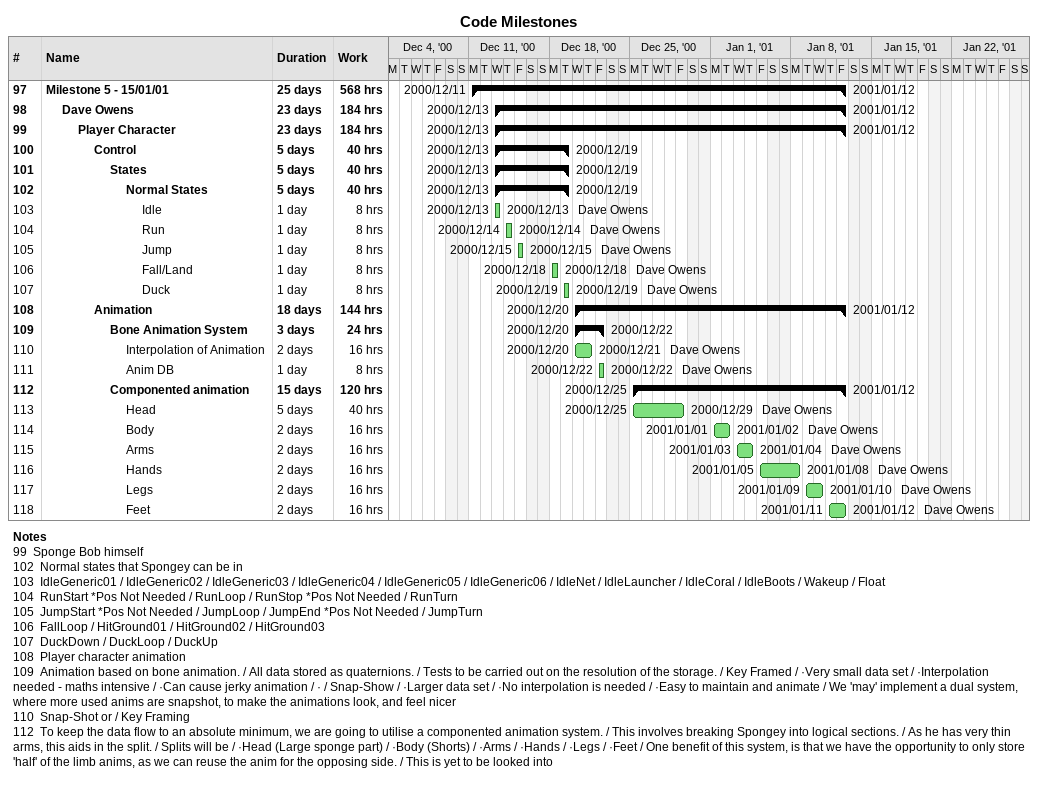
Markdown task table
Code Milestones

| ID | Level | Task | Duration | Start | Finish | Resources | Work (h) |
|---|---|---|---|---|---|---|---|
| 97 | 1 | **Milestone 5 - 15/01/01** | 25d | 2000-12-11 | 2001-01-12 |  | 568 |
| 98 | 2 | **Dave Owens** | 23d | 2000-12-13 | 2001-01-12 |  | 184 |
| 99 | 3 | **Player Character** | 23d | 2000-12-13 | 2001-01-12 |  | 184 |
| 100 | 4 | **Control** | 5d | 2000-12-13 | 2000-12-19 |  | 40 |
| 101 | 5 | **States** | 5d | 2000-12-13 | 2000-12-19 |  | 40 |
| 102 | 6 | **Normal States** | 5d | 2000-12-13 | 2000-12-19 |  | 40 |
| 103 | 7 | Idle | 1d | 2000-12-13 | 2000-12-13 | Dave Owens | 8 |
| 104 | 7 | Run | 1d | 2000-12-14 | 2000-12-14 | Dave Owens | 8 |
| 105 | 7 | Jump | 1d | 2000-12-15 | 2000-12-15 | Dave Owens | 8 |
| 106 | 7 | Fall/Land | 1d | 2000-12-18 | 2000-12-18 | Dave Owens | 8 |
| 107 | 7 | Duck | 1d | 2000-12-19 | 2000-12-19 | Dave Owens | 8 |
| 108 | 4 | **Animation** | 18d | 2000-12-20 | 2001-01-12 |  | 144 |
| 109 | 5 | **Bone Animation System** | 3d | 2000-12-20 | 2000-12-22 |  | 24 |
| 110 | 6 | Interpolation of Animation | 2d | 2000-12-20 | 2000-12-21 | Dave Owens | 16 |
| 111 | 6 | Anim DB | 1d | 2000-12-22 | 2000-12-22 | Dave Owens | 8 |
| 112 | 5 | **Componented animation** | 15d | 2000-12-25 | 2001-01-12 |  | 120 |
| 113 | 6 | Head | 5d | 2000-12-25 | 2000-12-29 | Dave Owens | 40 |
| 114 | 6 | Body | 2d | 2001-01-01 | 2001-01-02 | Dave Owens | 16 |
| 115 | 6 | Arms | 2d | 2001-01-03 | 2001-01-04 | Dave Owens | 16 |
| 116 | 6 | Hands | 2d | 2001-01-05 | 2001-01-08 | Dave Owens | 16 |
| 117 | 6 | Legs | 2d | 2001-01-09 | 2001-01-10 | Dave Owens | 16 |
| 118 | 6 | Feet | 2d | 2001-01-11 | 2001-01-12 | Dave Owens | 16 |

Notes
- 99: Sponge Bob himself
- 102: Normal states that Spongey can be in
- 103: IdleGeneric01 / IdleGeneric02 / IdleGeneric03 / IdleGeneric04 / IdleGeneric05 / IdleGeneric06 / IdleNet / IdleLauncher / IdleCoral / IdleBoots / Wakeup / Float
- 104: RunStart *Pos Not Needed / RunLoop / RunStop *Pos Not Needed / RunTurn
- 105: JumpStart *Pos Not Needed / JumpLoop / JumpEnd *Pos Not Needed / JumpTurn
- 106: FallLoop / HitGround01 / HitGround02 / HitGround03
- 107: DuckDown / DuckLoop / DuckUp
- 108: Player character animation
- 109: Animation based on bone animation. / All data stored as quaternions. / Tests to be carried out on the resolution of the storage. / Key Framed / ·Very small data set / ·Interpolation needed - maths intensive / ·Can cause jerky animation / · / Snap-Show / ·Larger data set / ·No interpolation is needed / ·Easy to maintain and animate / We 'may' implement a dual system, where more used anims are snapshot, to make the animations look, and feel nicer
- 110: Snap-Shot or / Key Framing
- 112: To keep the data flow to an absolute minimum, we are going to utilise a componented animation system. / This involves breaking Spongey into logical sections. / As he has very thin arms, this aids in the split. / Splits will be / ·Head (Large sponge part) / ·Body (Shorts) / ·Arms / ·Hands / ·Legs / ·Feet / One benefit of this system, is that we have the opportunity to only store 'half' of the limb anims, as we can reuse the anim for the opposing side. / This is yet to be looked into
